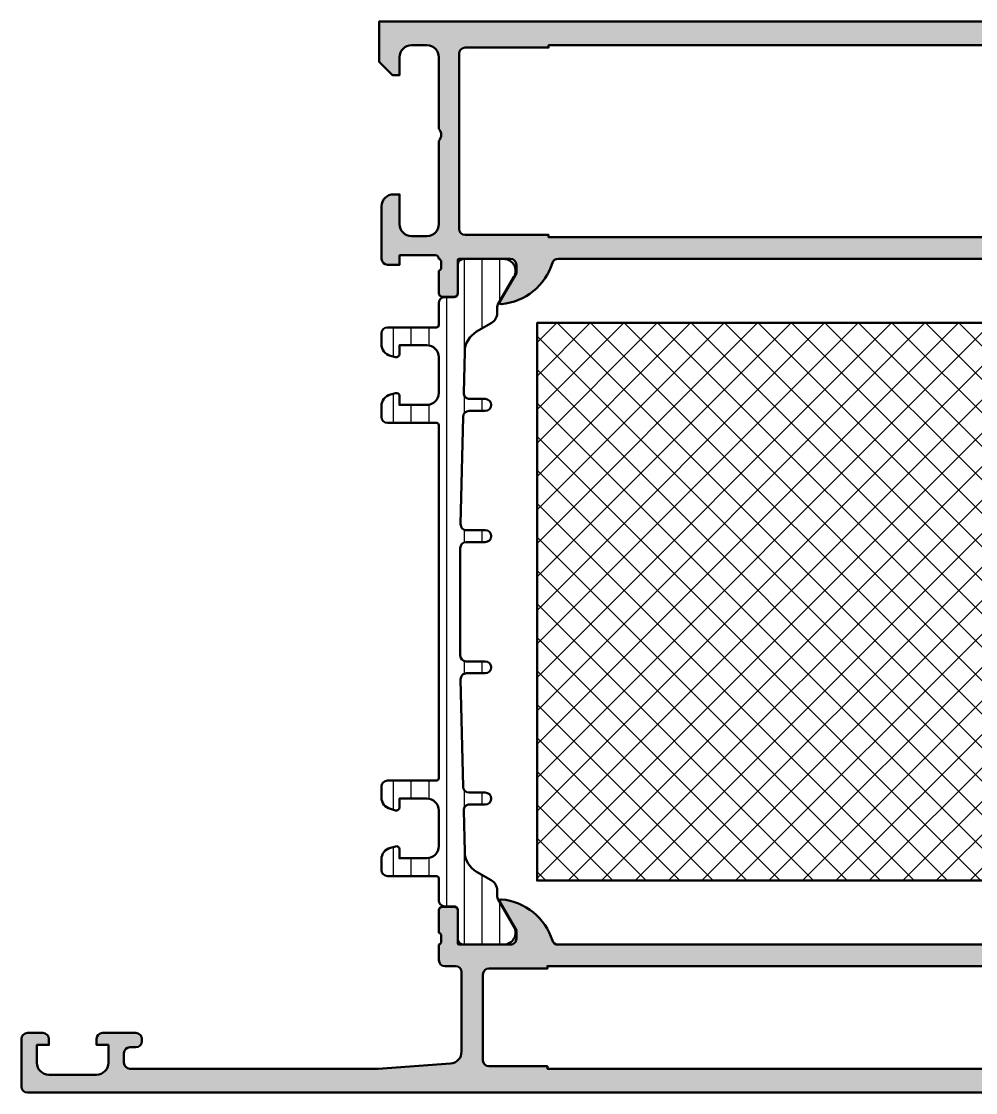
# Model space of a CAD drawing. Extents: x 0 to 160, y 0 to 90.
# Drawn here: x 0 to 80, y 0 to 89.8 of the extents above; entities that cross this region are included whole.
import ezdxf

# ---------------------------------------------------------------- set-up
doc = ezdxf.new("R2010")
doc.units = 0
for name, color, linetype, lineweight in [('0S-Alu contour', 7, 'Continuous', 50), ('0S-Alu hatch', 252, 'Continuous', 25), ('0S-Plastic contour', 254, 'Continuous', 50), ('0S-Plastic hatch', 253, 'Continuous', 25), ('0S-PT contour', 91, 'Continuous', 50), ('0S-PT hatch', 103, 'Continuous', 25)]:
    doc.layers.add(name, color=color, linetype=linetype, lineweight=lineweight)

# ---------------------------------------------------------------- blocks, each defined once
blk = doc.blocks.new('480370__1E3C0F09_FA57_44A0_A88A_6B8E18F87E77_')
at = {"layer": '0S-PT hatch'}
h = blk.add_hatch(dxfattribs=at)
h.set_pattern_fill('ANSI37', color=256, scale=0.625, angle=90, style=0)
h.set_pattern_definition([(135, (0, 0), (-1.403165018917055, -1.403165018917055), []), (225, (0, 0), (1.403165018917055, -1.403165018917055), [])])
edge = h.paths.add_edge_path()
edge.add_arc((118.1100256809572, 64.25000000000004), 0.2800000000000011, 0, 90)
edge.add_line((118.1100256809572, 64.53000000000004), (43.23002568095725, 64.53000000000004))
edge.add_line((43.23002568095725, 64.53000000000004), (43.23002568095726, 17.77000000000007))
edge.add_line((43.23002568095726, 17.77000000000007), (118.1100256809572, 17.77000000000005))
edge.add_arc((118.1100256809572, 18.05000000000006), 0.2800000000000011, 270, 360)
edge.add_line((118.3900256809572, 18.05000000000006), (118.3900256809572, 18.25000000000006))
edge.add_ellipse((118.7100256809572, 18.25000000000006), major_axis=(-0.3200000000000074, 0), ratio=1, start_angle=180, end_angle=360, ccw=False)
edge.add_line((119.0300256809572, 18.25000000000006), (119.0300256809572, 18.05000000000006))
edge.add_arc((119.3100256809572, 18.05000000000005), 0.2799999999999869, 180, 270)
edge.add_line((119.3100256809572, 17.77000000000007), (120.474127296095, 17.77000000000006))
edge.add_arc((120.474127296095, 17.95000000000005), 0.1799999999999855, 269.9999999999954, 299.9999999999936)
edge.add_line((120.564127296095, 17.79411542731885), (122.2000256809572, 18.73860180018594))
edge.add_arc((121.2100256809572, 20.45333209967914), 1.979999999999999, 299.9999999999999, 360)
edge.add_line((123.1900256809572, 20.45333209967914), (123.1900256809572, 61.84666790032096))
edge.add_arc((121.2100256809572, 61.84666790032096), 1.980000000000003, 0, 59.99999999999991)
edge.add_line((122.2000256809572, 63.56139819981415), (120.564127296095, 64.50588457268123))
edge.add_arc((120.474127296095, 64.35000000000004), 0.1799999999999995, 59.99999999999342, 89.99999999999095)
edge.add_line((120.474127296095, 64.53000000000002), (119.3100256809572, 64.53000000000004))
edge.add_arc((119.3100256809572, 64.25000000000003), 0.2800000000000153, 90.00000000000291, 180)
edge.add_line((119.0300256809572, 64.25000000000003), (119.0300256809572, 64.05000000000004))
edge.add_ellipse((118.7100256809572, 64.05000000000004), major_axis=(-0.3200000000000074, 0), ratio=1, start_angle=0, end_angle=180, ccw=False)
edge.add_line((118.3900256809572, 64.05000000000004), (118.3900256809572, 64.25000000000004))
at = {"layer": '0S-PT contour', "color": 7}
for points in [[(118.1100256809572, 64.53000000000004), (43.23002568095725, 64.53000000000004), (43.23002568095726, 17.77000000000007), (118.1100256809572, 17.77000000000005)], [(118.3900256809572, 64.05000000000004), (118.3900256809572, 64.25000000000004)], [(119.0300256809572, 64.25000000000003), (119.0300256809572, 64.05000000000004)], [(120.474127296095, 64.53000000000002), (119.3100256809572, 64.53000000000004)], [(122.2000256809572, 63.56139819981415), (120.564127296095, 64.50588457268123)], [(123.1900256809572, 20.45333209967914), (123.1900256809572, 61.84666790032096)], [(118.3900256809572, 18.05000000000006), (118.3900256809572, 18.25000000000006)], [(119.0300256809572, 18.25000000000006), (119.0300256809572, 18.05000000000006)], [(120.564127296095, 17.79411542731885), (122.2000256809572, 18.73860180018594)], [(119.3100256809572, 17.77000000000007), (120.474127296095, 17.77000000000006)]]:
    blk.add_lwpolyline(points, dxfattribs=at)
for centre, radius, start, end in [((118.1100256809572, 64.25000000000004), 0.2800000000000011, 0, 90), ((119.3100256809572, 64.25000000000003), 0.2800000000000153, 90.00000000000291, 180), ((120.474127296095, 64.35000000000004), 0.1799999999999995, 59.99999999999342, 89.99999999999095), ((121.2100256809572, 61.84666790032096), 1.980000000000003, 0, 59.99999999999991), ((121.2100256809572, 20.45333209967914), 1.979999999999999, 299.9999999999999, 0), ((118.1100256809572, 18.05000000000006), 0.2800000000000011, 270, 0), ((119.3100256809572, 18.05000000000005), 0.2799999999999869, 180, 270), ((120.474127296095, 17.95000000000005), 0.1799999999999855, 269.9999999999954, 299.9999999999936)]:
    blk.add_arc(centre, radius, start, end, dxfattribs=at)
at = {"layer": '0S-PT contour', "color": 7, "extrusion": (0, 0, -1)}
for centre, start, end in [((-118.7100256809572, 64.05000000000004), 180, 0), ((-118.7100256809572, 18.25000000000006), 0, 180)]:
    blk.add_arc(centre, 0.3200000000000074, start, end, dxfattribs=at)
blk = doc.blocks.new('445160__CD0FF9B6_D9AA_4BF3_B0C1_EC9B58B3250B_')
at = {"layer": '0S-Alu hatch'}
h = blk.add_hatch(color=256, dxfattribs=at)
edge = h.paths.add_edge_path()
edge.add_arc((124.5, 11.09999999999995), 0.4999999999999574, 270.0000000000017, 360)
edge.add_line((124.9999999999999, 11.09999999999998), (125, 12.40000000000011))
edge.add_ellipse((125.078836446543, 12.66752059199321), major_axis=(-0.2788950563274257, 0), ratio=1, start_angle=-1.1645893741069813, end_angle=73.58012358049979, ccw=False)
edge.add_line((124.799999, 12.67318899999163), (124.799999, 13.12678299999158))
edge.add_ellipse((125.0788670956432, 13.13244365946866), major_axis=(-0.278925541737158, 0), ratio=1, start_angle=-73.57540544464098, end_angle=1.1628700728909962, ccw=False)
edge.add_line((125, 13.39998699999161), (125, 15.27999800000008))
edge.add_arc((124.7, 15.27999800000007), 0.3000000000000256, 0, 90.00000000000273)
edge.add_line((124.7, 15.5799980000001), (123.7200256809572, 15.5799980000001))
edge.add_arc((123.7200256809572, 15.27999800000012), 0.2999999999999829, 90.00000000000543, 180)
edge.add_line((123.4200256809572, 15.27999800000012), (123.4200256809572, 12.52000000000011))
edge.add_ellipse((123.3000256809572, 12.52000000000009), major_axis=(-0.1200000000000472, 0), ratio=1, start_angle=90, end_angle=180, ccw=False)
edge.add_line((123.3000256809572, 12.40000000000004), (119, 12.40000000000004))
edge.add_ellipse((119, 12.90000000000005), major_axis=(-0.5000000000000054, 0), ratio=1, start_angle=0, end_angle=89.9999999999967, ccw=False)
edge.add_line((118.5, 12.90000000000005), (118.5000000000001, 13.6000000000001))
edge.add_line((118.5000000000001, 13.6000000000001), (119.8814954576225, 15.99282032302762))
edge.add_arc((119.7618802153519, 16.0618802153518), 0.1381197846482553, 329.9999999999774, 455.6225775508029)
edge.add_arc((120.2382232411739, 11.22339113815292), 4.999999999999321, 95.6225775507931, 162.2515836439292)
edge.add_ellipse((115, 12.90000000000078), major_axis=(-0.5000000000007451, 0), ratio=1, start_angle=90.00000000000318, end_angle=162.2515836439326, ccw=False)
edge.add_line((115, 12.40000000000004), (44.99999999999994, 12.40000000000003))
edge.add_ellipse((45.00000000000011, 12.90000000000053), major_axis=(-0.5000000000004992, 0), ratio=1, start_angle=17.748416356051223, end_angle=89.99999999998039, ccw=False)
edge.add_arc((39.7617767588263, 11.22339113815267), 4.999999999999531, 17.74841635607248, 84.3774224492088)
edge.add_arc((40.23811978464815, 16.06188021535176), 0.1381197846482812, 84.37742244920386, 210.0000000000166)
edge.add_line((40.11850454237752, 15.99282032302758), (41.49999999999986, 13.60000000000008))
edge.add_line((41.49999999999986, 13.60000000000008), (41.49999999999994, 12.89999999999999))
edge.add_ellipse((40.99999999999996, 12.90000000000002), major_axis=(-0.4999999999999858, 0), ratio=1, start_angle=89.9999999999983, end_angle=180, ccw=False)
edge.add_line((40.99999999999994, 12.40000000000003), (36.69997431904284, 12.40000000000003))
edge.add_ellipse((36.69997431904284, 12.52000000000011), major_axis=(-0.1200000000000756, 0), ratio=1, start_angle=0, end_angle=90, ccw=False)
edge.add_line((36.57997431904276, 12.52000000000011), (36.57997431904276, 15.2799980000001))
edge.add_arc((36.27997431904275, 15.2799980000001), 0.3000000000000114, 0, 89.99999999999729)
edge.add_line((36.27997431904276, 15.57999800000011), (35.29999999999998, 15.5799980000001))
edge.add_arc((35.29999999999998, 15.2799980000001), 0.300000000000006, 90, 180)
edge.add_line((34.99999999999998, 15.2799980000001), (34.99999999999997, 13.3999869999916))
edge.add_ellipse((34.92113290435681, 13.13244365946867), major_axis=(-0.2789255417371355, 0), ratio=1, start_angle=178.8371299271139, end_angle=253.5754054446458, ccw=False)
edge.add_line((35.20000099999997, 13.12678299999161), (35.20000099999997, 12.67318899999158))
edge.add_ellipse((34.92116355345695, 12.66752059199321), major_axis=(-0.2788950563274095, 0), ratio=1, start_angle=106.41987641949521, end_angle=181.1645893740982, ccw=False)
edge.add_line((35, 12.40000000000012), (35, 11.1))
edge.add_arc((35.5, 11.1), 0.5, 180, 270)
edge.add_line((35.5, 10.6), (36.39999999999998, 10.6))
edge.add_ellipse((36.39999999999997, 10.09999999999996), major_axis=(-0.5000000000000409, 0), ratio=1, start_angle=180, end_angle=269.9999999999984, ccw=False)
edge.add_line((36.90000000000001, 10.09999999999996), (36.89999999999998, 3.431119203401303))
edge.add_ellipse((35.89999999999998, 3.431119203401304), major_axis=(-1, 0), ratio=1, start_angle=94.08561677997449, end_angle=180, ccw=False)
edge.add_line((35.97124704998788, 2.433660503570569), (29.89999999999998, 2.000000000000001))
edge.add_line((29.89999999999998, 2.000000000000001), (9.099999999999994, 1.999999999999998))
edge.add_ellipse((9.099999999999994, 2.500000000000002), major_axis=(-0.5000000000000046, 0), ratio=1, start_angle=0, end_angle=90, ccw=False)
edge.add_line((8.59999999999999, 2.500000000000002), (8.599999999999994, 3.299999999999998))
edge.add_ellipse((9.099999999999994, 3.299999999999999), major_axis=(-0.5, 0), ratio=1, start_angle=270, end_angle=360, ccw=False)
edge.add_line((9.099999999999994, 3.799999999999999), (9.599999999999994, 3.799999999999998))
edge.add_arc((9.599999999999994, 4.299999999999998), 0.5, 270, 360)
edge.add_line((10.09999999999999, 4.299999999999998), (10.09999999999999, 4.5))
edge.add_arc((9.599999999999994, 4.5), 0.5, 0, 90)
edge.add_line((9.599999999999994, 5), (6.800000000000011, 5))
edge.add_arc((6.800000000000011, 4.5), 0.5000000000000009, 90, 180)
edge.add_line((6.30000000000001, 4.5), (6.300000000000011, 3.999999999999999))
edge.add_line((6.300000000000011, 3.999999999999999), (7.300000000000011, 3.999999999999999))
edge.add_line((7.300000000000011, 3.999999999999999), (7.300000000000011, 2.499999999999994))
edge.add_ellipse((6.300000000000011, 2.499999999999998), major_axis=(-1, 0), ratio=1, start_angle=90, end_angle=180, ccw=False)
edge.add_line((6.300000000000011, 1.499999999999998), (2.300000000000011, 1.499999999999999))
edge.add_ellipse((2.300000000000011, 2.499999999999999), major_axis=(-1, 0), ratio=1, start_angle=0, end_angle=90, ccw=False)
edge.add_line((1.300000000000011, 2.499999999999999), (1.300000000000011, 3.999999999999998))
edge.add_line((1.300000000000011, 3.999999999999998), (2.300000000000011, 3.999999999999999))
edge.add_line((2.300000000000011, 3.999999999999999), (2.300000000000011, 4.499999999999999))
edge.add_arc((1.800000000000011, 4.499999999999999), 0.5, 0, 90)
edge.add_line((1.800000000000011, 4.999999999999999), (0.5, 4.999999999999998))
edge.add_arc((0.5, 4.499999999999999), 0.4999999999999992, 90, 180)
edge.add_line((9e-16, 4.499999999999999), (0, 0.5))
edge.add_arc((0.5, 0.5), 0.5, 180, 269.9999999999999)
edge.add_line((0.4999999999999998, 0), (159.5, 0))
edge.add_arc((159.5, 0.5), 0.5, 270, 360)
edge.add_line((160, 0.5), (160, 4.5))
edge.add_arc((159.5, 4.5), 0.5, 0, 90)
edge.add_line((159.5, 5), (158.2, 5))
edge.add_arc((158.2, 4.500000000000004), 0.4999999999999956, 90, 180)
edge.add_line((157.7, 4.500000000000004), (157.7, 3.999999999999999))
edge.add_line((157.7, 3.999999999999999), (158.7, 3.999999999999998))
edge.add_line((158.7, 3.999999999999998), (158.7, 2.500000000000002))
edge.add_ellipse((157.7, 2.49999999999999), major_axis=(-1, 0), ratio=1, start_angle=90.00000000000159, end_angle=180, ccw=False)
edge.add_line((157.7, 1.49999999999999), (153.7, 1.499999999999999))
edge.add_ellipse((153.7, 2.500000000000014), major_axis=(-1.000000000000015, 0), ratio=1, start_angle=0, end_angle=90.00000000000159, ccw=False)
edge.add_line((152.6999999999999, 2.500000000000014), (152.7, 3.999999999999999))
edge.add_line((152.7, 3.999999999999999), (153.7, 3.999999999999999))
edge.add_line((153.7, 3.999999999999999), (153.6999999999999, 4.500000000000012))
edge.add_arc((153.1999999999999, 4.500000000000008), 0.5, 0, 90)
edge.add_line((153.1999999999999, 5.000000000000008), (150.4, 5.000000000000001))
edge.add_arc((150.4, 4.499999999999973), 0.5000000000000285, 90, 180)
edge.add_line((149.9, 4.499999999999973), (149.9, 4.300000000000018))
edge.add_arc((150.4, 4.299999999999989), 0.5, 180, 270)
edge.add_line((150.4, 3.799999999999989), (150.9, 3.799999999999998))
edge.add_ellipse((150.9, 3.29999999999997), major_axis=(-0.500000000000028, 0), ratio=1, start_angle=180, end_angle=270.0000000000065, ccw=False)
edge.add_line((151.4, 3.29999999999997), (151.4000000000001, 2.49999999999998))
edge.add_ellipse((150.9000000000001, 2.499999999999969), major_axis=(-0.4999999999999716, 0), ratio=1, start_angle=90, end_angle=180, ccw=False)
edge.add_line((150.9000000000001, 1.999999999999998), (130.1, 2))
edge.add_line((130.1, 2), (124.0287529500121, 2.433660503570567))
edge.add_ellipse((124.1, 3.431119203401268), major_axis=(-0.9999999999999658, 0), ratio=1, start_angle=0, end_angle=85.9143832200254, ccw=False)
edge.add_line((123.1, 3.431119203401268), (123.0999999999999, 10.09999999999996))
edge.add_ellipse((123.6, 10.09999999999995), major_axis=(-0.500000000000057, 0), ratio=1, start_angle=270, end_angle=360, ccw=False)
edge.add_line((123.6, 10.6), (124.5, 10.6))
edge = h.paths.add_edge_path()
edge.add_ellipse((39.2, 9.899999999999999), major_axis=(-0.5, 0), ratio=1, start_angle=270, end_angle=360, ccw=False)
edge.add_line((39.2, 10.4), (44.09999999999999, 10.4))
edge.add_line((44.09999999999999, 10.4), (44.09999999999999, 10.6))
edge.add_line((44.09999999999999, 10.6), (115.9, 10.6))
edge.add_line((115.9, 10.6), (115.9, 10.4))
edge.add_line((115.9, 10.4), (120.8, 10.4))
edge.add_ellipse((120.8, 9.9), major_axis=(-0.5, 0), ratio=1, start_angle=180, end_angle=270, ccw=False)
edge.add_line((121.3, 9.9), (121.3, 2.699999999999999))
edge.add_ellipse((120.8, 2.699999999999999), major_axis=(-0.5, 0), ratio=1, start_angle=90, end_angle=180, ccw=False)
edge.add_line((120.8, 2.199999999999999), (115.9, 2.199999999999999))
edge.add_line((115.9, 2.199999999999999), (115.9, 1.999999999999999))
edge.add_line((115.9, 1.999999999999999), (44.09999999999999, 1.999999999999999))
edge.add_line((44.09999999999999, 1.999999999999999), (44.09999999999999, 2.199999999999999))
edge.add_line((44.09999999999999, 2.199999999999999), (39.2, 2.2))
edge.add_ellipse((39.2, 2.7), major_axis=(-0.5, 0), ratio=1, start_angle=0, end_angle=90, ccw=False)
edge.add_line((38.7, 2.7), (38.7, 9.899999999999999))
at = {"layer": '0S-Alu contour', "color": 7}
for points in [[(34.99999999999998, 15.2799980000001), (34.99999999999997, 13.3999869999916)], [(36.27997431904276, 15.57999800000011), (35.29999999999998, 15.5799980000001)], [(36.57997431904276, 12.52000000000011), (36.57997431904276, 15.2799980000001)], [(40.11850454237752, 15.99282032302758), (41.49999999999986, 13.60000000000008), (41.49999999999994, 12.89999999999999)], [(118.5, 12.90000000000005), (118.5000000000001, 13.6000000000001), (119.8814954576225, 15.99282032302762)], [(123.4200256809572, 15.27999800000012), (123.4200256809572, 12.52000000000011)], [(124.7, 15.5799980000001), (123.7200256809572, 15.5799980000001)], [(125, 13.39998699999161), (125, 15.27999800000008)], [(35.20000099999997, 13.12678299999161), (35.20000099999997, 12.67318899999158)], [(124.799999, 12.67318899999163), (124.799999, 13.12678299999158)], [(35, 12.40000000000012), (35, 11.1)], [(40.99999999999994, 12.40000000000003), (36.69997431904284, 12.40000000000003)], [(115, 12.40000000000004), (44.99999999999994, 12.40000000000003)], [(123.3000256809572, 12.40000000000004), (119, 12.40000000000004)], [(124.9999999999999, 11.09999999999998), (125, 12.40000000000011)], [(35.5, 10.6), (36.39999999999998, 10.6)], [(36.90000000000001, 10.09999999999996), (36.89999999999998, 3.431119203401303)], [(38.7, 2.7), (38.7, 9.899999999999999)], [(39.2, 10.4), (44.09999999999999, 10.4), (44.09999999999999, 10.6), (115.9, 10.6), (115.9, 10.4), (120.8, 10.4)], [(121.3, 9.9), (121.3, 2.699999999999999)], [(123.1, 3.431119203401268), (123.0999999999999, 10.09999999999996)], [(123.6, 10.6), (124.5, 10.6)], [(9e-16, 4.499999999999999), (0, 0.5)], [(1.800000000000011, 4.999999999999999), (0.5, 4.999999999999998)], [(1.300000000000011, 2.499999999999999), (1.300000000000011, 3.999999999999998), (2.300000000000011, 3.999999999999999), (2.300000000000011, 4.499999999999999)], [(6.30000000000001, 4.5), (6.300000000000011, 3.999999999999999), (7.300000000000011, 3.999999999999999), (7.300000000000011, 2.499999999999994)], [(9.599999999999994, 5), (6.800000000000011, 5)], [(10.09999999999999, 4.299999999999998), (10.09999999999999, 4.5)], [(149.9, 4.499999999999973), (149.9, 4.300000000000018)], [(153.1999999999999, 5.000000000000008), (150.4, 5.000000000000001)], [(152.6999999999999, 2.500000000000014), (152.7, 3.999999999999999), (153.7, 3.999999999999999), (153.6999999999999, 4.500000000000012)], [(157.7, 4.500000000000004), (157.7, 3.999999999999999), (158.7, 3.999999999999998), (158.7, 2.500000000000002)], [(159.5, 5), (158.2, 5)], [(160, 0.5), (160, 4.5)], [(9.099999999999994, 3.799999999999999), (9.599999999999994, 3.799999999999998)], [(150.4, 3.799999999999989), (150.9, 3.799999999999998)], [(8.59999999999999, 2.500000000000002), (8.599999999999994, 3.299999999999998)], [(151.4, 3.29999999999997), (151.4000000000001, 2.49999999999998)], [(35.97124704998788, 2.433660503570569), (29.89999999999998, 2.000000000000001), (9.099999999999994, 1.999999999999998)], [(120.8, 2.199999999999999), (115.9, 2.199999999999999), (115.9, 1.999999999999999), (44.09999999999999, 1.999999999999999), (44.09999999999999, 2.199999999999999), (39.2, 2.2)], [(150.9000000000001, 1.999999999999998), (130.1, 2), (124.0287529500121, 2.433660503570567)], [(6.300000000000011, 1.499999999999998), (2.300000000000011, 1.499999999999999)], [(157.7, 1.49999999999999), (153.7, 1.499999999999999)], [(0.4999999999999998, 0), (159.5, 0)]]:
    blk.add_lwpolyline(points, dxfattribs=at)
for centre, radius, start, end in [((40.23811978464815, 16.06188021535176), 0.1381197846482812, 84.37742244920386, 210.0000000000166), ((39.7617767588263, 11.22339113815267), 4.999999999999531, 17.74841635607248, 84.3774224492088), ((120.2382232411739, 11.22339113815292), 4.999999999999321, 95.6225775507931, 162.2515836439292), ((119.7618802153519, 16.0618802153518), 0.1381197846482553, 329.9999999999774, 95.62257755080286), ((35.29999999999998, 15.2799980000001), 0.300000000000006, 90, 180), ((36.27997431904275, 15.2799980000001), 0.3000000000000114, 0, 89.99999999999729), ((123.7200256809572, 15.27999800000012), 0.2999999999999829, 90.00000000000543, 180), ((124.7, 15.27999800000007), 0.3000000000000256, 0, 90.00000000000273), ((35.5, 11.1), 0.5, 180, 270), ((124.5, 11.09999999999995), 0.4999999999999574, 270.0000000000017, 0), ((0.5, 4.499999999999999), 0.4999999999999992, 90, 180), ((1.800000000000011, 4.499999999999999), 0.5, 0, 90), ((6.800000000000011, 4.5), 0.5000000000000009, 90, 180), ((9.599999999999994, 4.5), 0.5, 0, 90), ((150.4, 4.499999999999973), 0.5000000000000285, 90, 180), ((153.1999999999999, 4.500000000000008), 0.5, 0, 90), ((158.2, 4.500000000000004), 0.4999999999999956, 90, 180), ((159.5, 4.5), 0.5, 0, 90), ((9.599999999999994, 4.299999999999998), 0.5, 270, 0), ((150.4, 4.299999999999989), 0.5, 180, 270), ((0.5, 0.5), 0.5, 180, 269.9999999999999), ((159.5, 0.5), 0.5, 270, 0)]:
    blk.add_arc(centre, radius, start, end, dxfattribs=at)
at = {"layer": '0S-Alu contour', "color": 7, "extrusion": (0, 0, -1)}
for centre, radius, start, end in [((-34.92113290435681, 13.13244365946867), 0.2789255417371355, 106.4245945553542, 181.1628700728862), ((-34.92116355345695, 12.66752059199321), 0.2788950563274095, 178.8354106259018, 253.5801235805048), ((-40.99999999999996, 12.90000000000002), 0.4999999999999858, 180, 270.0000000000017), ((-45.00000000000011, 12.90000000000053), 0.5000000000004992, 270.0000000000196, 342.2515836439488), ((-115, 12.90000000000078), 0.5000000000007451, 197.7484163560675, 269.9999999999968), ((-119, 12.90000000000005), 0.5000000000000054, 270.0000000000033, 0), ((-125.078836446543, 12.66752059199321), 0.2788950563274257, 286.4198764195003, 1.164589374106939), ((-125.0788670956432, 13.13244365946866), 0.2789255417371581, 358.837129927109, 73.57540544464105), ((-36.69997431904284, 12.52000000000011), 0.1200000000000756, 270, 0), ((-123.3000256809572, 12.52000000000009), 0.1200000000000472, 180, 270), ((-36.39999999999997, 10.09999999999996), 0.5000000000000409, 90.0000000000016, 180), ((-39.2, 9.899999999999999), 0.5, 0, 90), ((-120.8, 9.9), 0.5, 90, 180), ((-123.6, 10.09999999999995), 0.500000000000057, 0, 90), ((-9.099999999999994, 3.299999999999999), 0.5, 0, 90), ((-150.9, 3.29999999999997), 0.500000000000028, 89.99999999999349, 180), ((-35.89999999999998, 3.431119203401304), 1, 180, 265.9143832200255), ((-39.2, 2.7), 0.5, 270, 0), ((-120.8, 2.699999999999999), 0.5, 180, 270), ((-124.1, 3.431119203401268), 0.9999999999999658, 274.0856167799746, 0), ((-2.300000000000011, 2.499999999999999), 1, 270, 0), ((-6.300000000000011, 2.499999999999998), 1, 180, 270), ((-9.099999999999994, 2.500000000000002), 0.5000000000000046, 270, 0), ((-150.9000000000001, 2.499999999999969), 0.4999999999999716, 180, 270), ((-153.7, 2.500000000000014), 1.000000000000015, 269.9999999999984, 0), ((-157.7, 2.49999999999999), 1, 180, 269.9999999999984)]:
    blk.add_arc(centre, radius, start, end, dxfattribs=at)
blk = doc.blocks.new('345300__BF45441C_03CE_44C7_AE0F_96DCDAB1CD6E_')
at = {"layer": '0S-Alu hatch'}
h = blk.add_hatch(color=256, dxfattribs=at)
edge = h.paths.add_edge_path()
edge.add_arc((129.2999850521012, 69.89999358559419), 0.5000027408750986, 270.0003140785681, 359.9996859215192)
edge.add_line((129.7999877929688, 69.89999084472659), (129.7999877929688, 74.30000000000004))
edge.add_arc((128.7999534274002, 74.29996563443149), 1.000034366159056, 0.0019689340145208, 89.99803106562733)
edge.add_line((128.7999877929687, 75.30000000000007), (128.2999877929688, 75.30000000000004))
edge.add_line((128.2999877929688, 75.30000000000004), (128.2999877929688, 72.80000000000003))
edge.add_ellipse((127.2999679698209, 72.80001982314789), major_axis=(-1.000019823344312, 0), ratio=1, start_angle=90.00113576019328, end_angle=179.9988642393878, ccw=False)
edge.add_line((127.2999877929688, 71.80000000000005), (125.9999694824219, 71.80000000000004))
edge.add_ellipse((125.9999964839373, 72.80002700151543), major_axis=(-1.000027001879922, 0), ratio=1, start_angle=0.0015470310149794386, end_angle=89.9984529689001, ccw=False)
edge.add_line((124.9999694824219, 72.80000000000152), (124.9999694824219, 79.80000000000003))
edge.add_ellipse((125.5250917933853, 80.30000000000004), major_axis=(-0.725088574914509, 0), ratio=1, start_angle=-43.59615353066738, end_angle=43.59615353066738, ccw=False)
edge.add_line((124.9999694824219, 80.80000000000003), (124.9999694824219, 86.8000038146973))
edge.add_ellipse((126.0000150538953, 86.79995824322388), major_axis=(-1.000045572511768, 0), ratio=1, start_angle=270.00261093410813, end_angle=359.9973890658238, ccw=False)
edge.add_line((125.9999694824219, 87.8000038146973), (127.2999877929688, 87.8000038146973))
edge.add_ellipse((127.2999493990702, 86.79996542079878), major_axis=(-1.000038394635538, 0), ratio=1, start_angle=180.0021997240653, end_angle=269.9978002761111, ccw=False)
edge.add_line((128.2999877929688, 86.80000381470042), (128.2999877929688, 85.30000000000004))
edge.add_line((128.2999877929688, 85.30000000000004), (128.8999938964844, 85.30000000000004))
edge.add_line((128.8999938964844, 85.30000000000004), (129.9999694824219, 86.3999984741211))
edge.add_line((129.9999694824219, 86.3999984741211), (129.9999694824219, 89.80000000000003))
edge.add_line((129.9999694824219, 89.80000000000003), (30.00000000000006, 89.80000000000003))
edge.add_line((30.00000000000006, 89.80000000000003), (30.00000000000006, 86.39999847412113))
edge.add_line((30.00000000000006, 86.39999847412113), (31.09997558593756, 85.30000000000004))
edge.add_line((31.09997558593756, 85.30000000000004), (31.69998168945318, 85.30000000000004))
edge.add_line((31.69998168945318, 85.30000000000004), (31.69998168945318, 86.8000038146973))
edge.add_ellipse((32.70002008335171, 86.79996542079878), major_axis=(-1.000038394635538, 0), ratio=1, start_angle=270.00219972388726, end_angle=359.99780027593476, ccw=False)
edge.add_line((32.69998168945318, 87.8000038146973), (34.00000000000006, 87.8000038146973))
edge.add_ellipse((33.99995442852663, 86.79995824322388), major_axis=(-1.000045572511753, 0), ratio=1, start_angle=180.0026109341762, end_angle=269.99738906589266, ccw=False)
edge.add_line((35.00000000000006, 86.8000038146985), (35.00000000000006, 80.80000000000003))
edge.add_ellipse((34.47487768903665, 80.30000000000004), major_axis=(-0.725088574914509, 0), ratio=1, start_angle=136.4038464693326, end_angle=223.5961535306675, ccw=False)
edge.add_line((35.00000000000006, 79.80000000000003), (35.00000000000006, 72.80000000000004))
edge.add_ellipse((33.99997299848468, 72.8000270015154), major_axis=(-1.000027001879908, 0), ratio=1, start_angle=90.00154703110019, end_angle=179.9984529689852, ccw=False)
edge.add_line((34.00000000000008, 71.80000000000004), (32.69998168945318, 71.80000000000004))
edge.add_ellipse((32.70000151260101, 72.80001982314786), major_axis=(-1.000019823344298, 0), ratio=1, start_angle=0.0011357606123851838, end_angle=89.99886423980757, ccw=False)
edge.add_line((31.69998168945319, 72.7999999999927), (31.69998168945318, 75.30000000000004))
edge.add_line((31.69998168945318, 75.30000000000004), (31.19998168945318, 75.30000000000004))
edge.add_arc((31.20001605502171, 74.29996563443152), 1.000034366158999, 90.00196893437268, 179.9980310659855)
edge.add_line((30.19998168945318, 74.29999999999379), (30.19998168945318, 69.8999908447266))
edge.add_arc((30.6999844303208, 69.89999358559422), 0.500002740875127, 180.0003140784807, 269.9996859214286)
edge.add_line((30.69998168945318, 69.3999908447266), (31.69998168945318, 69.3999908447266))
edge.add_line((31.69998168945318, 69.3999908447266), (31.70016479492193, 70.19971923828129))
edge.add_line((31.70016479492193, 70.19971923828129), (34.70000000000008, 70.19971923828129))
edge.add_ellipse((34.70000000000006, 69.89895200014777), major_axis=(-0.3007672381335169, 0), ratio=1, start_angle=180, end_angle=269.99999999999727, ccw=False)
edge.add_ellipse((34.9222332217189, 69.63245766302178), major_axis=(-0.277825167064545, 0), ratio=1, start_angle=178.8354106259054, end_angle=253.58012358051138, ccw=False)
edge.add_line((35.20000100000007, 69.62681100000856), (35.20000100000006, 69.17321700000853))
edge.add_ellipse((34.92113290435688, 69.16755634053149), major_axis=(-0.2789255417371576, 0), ratio=1, start_angle=106.42459455535811, end_angle=181.1628700728862, ccw=False)
edge.add_line((35.00000000000007, 68.90001300000856), (35.00000000000006, 67.02000200000003))
edge.add_arc((35.30000000000007, 67.02000200000003), 0.2999999999999971, 180, 270)
edge.add_line((35.30000000000007, 66.72000200000004), (36.27997431904285, 66.72000200000004))
edge.add_arc((36.27997431904285, 67.02000200000003), 0.2999999999999971, 270, 360)
edge.add_line((36.57997431904285, 67.02000200000003), (36.57997431904285, 69.78000000000004))
edge.add_ellipse((36.69997431904285, 69.78000000000003), major_axis=(-0.1200000000000045, 0), ratio=1, start_angle=270, end_angle=360, ccw=False)
edge.add_line((36.69997431904285, 69.90000000000003), (41.00000000000005, 69.90000000000003))
edge.add_ellipse((41.00000000000005, 69.40000000000003), major_axis=(-0.5, 0), ratio=1, start_angle=180, end_angle=270, ccw=False)
edge.add_line((41.50000000000005, 69.40000000000003), (41.50000000000005, 68.70000000000005))
edge.add_line((41.50000000000005, 68.70000000000005), (40.11850454237769, 66.3071796769725))
edge.add_arc((40.23811978464834, 66.23811978464835), 0.1381197846482912, 149.9999999999988, 275.6225775507957)
edge.add_arc((39.7617767588263, 71.07660886184794), 5.0000000000001, 275.6225775507929, 342.251583643929)
edge.add_ellipse((45.00000000000011, 69.40000000000013), major_axis=(-0.4999999999999125, 0), ratio=1, start_angle=270.0000000000065, end_angle=342.2515836439367, ccw=False)
edge.add_line((45.00000000000006, 69.90000000000005), (115, 69.90000000000003))
edge.add_ellipse((115, 69.39999999999995), major_axis=(-0.5000000000000853, 0), ratio=1, start_angle=197.748416356065, end_angle=269.99999999999676, ccw=False)
edge.add_arc((120.2382232411738, 71.07660886184773), 4.999999999999858, 197.7484163560705, 264.377422449207)
edge.add_arc((119.7618802153517, 66.23811978464836), 0.1381197846483011, 264.3774224492107, 390.0000000000062)
edge.add_line((119.8814954576224, 66.30717967697252), (118.5, 68.70000000000005))
edge.add_line((118.5, 68.70000000000005), (118.5, 69.40000000000003))
edge.add_ellipse((119, 69.40000000000003), major_axis=(-0.5, 0), ratio=1, start_angle=270, end_angle=360, ccw=False)
edge.add_line((119, 69.90000000000003), (123.3000256809572, 69.90000000000005))
edge.add_ellipse((123.3000256809573, 69.78000000000003), major_axis=(-0.1200000000000187, 0), ratio=1, start_angle=180, end_angle=270.00000000000676, ccw=False)
edge.add_line((123.4200256809573, 69.78000000000003), (123.4200256809572, 67.02000200000003))
edge.add_arc((123.7200256809572, 67.02000200000003), 0.3000000000000114, 180, 270.0000000000027)
edge.add_line((123.7200256809573, 66.72000200000004), (124.7, 66.72000200000004))
edge.add_arc((124.7, 67.02000200000006), 0.3000000000000256, 270.0000000000027, 360)
edge.add_line((125, 67.02000200000006), (125, 68.90001300000856))
edge.add_ellipse((125.0788670956432, 69.16755634053149), major_axis=(-0.2789255417371423, 0), ratio=1, start_angle=-1.1628700728862214, end_angle=73.57540544464621, ccw=False)
edge.add_line((124.799999, 69.17321700000853), (124.799999, 69.62681100000854))
edge.add_ellipse((125.0788364465431, 69.63247940800692), major_axis=(-0.278895056327452, 0), ratio=1, start_angle=-73.58012358050729, end_angle=1.16458937409692, ccw=False)
edge.add_line((125, 69.90000000000005), (124.9989193967624, 70.00043853445317))
edge.add_ellipse((125.2815067697617, 69.89971923828122), major_axis=(-0.3000000000000579, 0), ratio=1, start_angle=269.99999999999187, end_angle=340.38300497642507, ccw=False)
edge.add_line((125.2815067697617, 70.19971923828128), (128.2998046875, 70.19971923828129))
edge.add_line((128.2998046875, 70.19971923828129), (128.2999877929688, 69.3999908447266))
edge.add_line((128.2999877929688, 69.3999908447266), (129.2999877929688, 69.3999908447266))
edge = h.paths.add_edge_path()
edge.add_line((36.69998550415045, 72.3999908447266), (36.69998550415045, 87.09999542236162))
edge.add_ellipse((37.19999335623659, 87.09998757027716), major_axis=(-0.5000078521477965, 0), ratio=1, start_angle=270.0008997686624, end_angle=359.99910023153274, ccw=False)
edge.add_line((37.19998550415045, 87.59999542236332), (44.19998550415044, 87.59999542236332))
edge.add_line((44.19998550415044, 87.59999542236332), (44.19998550415044, 87.7999923706055))
edge.add_line((44.19998550415044, 87.7999923706055), (115.7999877929688, 87.7999923706055))
edge.add_line((115.7999877929688, 87.7999923706055), (115.7999877929688, 87.59999542236332))
edge.add_line((115.7999877929688, 87.59999542236332), (122.7999877929688, 87.59999542236332))
edge.add_ellipse((122.7999799408826, 87.09998757027716), major_axis=(-0.5000078521477965, 0), ratio=1, start_angle=180.0008997684673, end_angle=269.99910023133594, ccw=False)
edge.add_line((123.2999877929688, 87.09999542236332), (123.2999877929688, 72.39999084473136))
edge.add_ellipse((122.7999831391399, 72.39999549855546), major_axis=(-0.5000046538505251, 0), ratio=1, start_angle=90.00053328454169, end_angle=179.9994667160038, ccw=False)
edge.add_line((122.7999877929688, 71.8999908447266), (115.7999877929688, 71.8999908447266))
edge.add_line((115.7999877929688, 71.8999908447266), (115.7999877929688, 71.69999389648441))
edge.add_line((115.7999877929688, 71.69999389648441), (44.19998550415044, 71.69999389648441))
edge.add_line((44.19998550415044, 71.69999389648441), (44.19998550415044, 71.8999908447266))
edge.add_line((44.19998550415044, 71.8999908447266), (37.19998550415045, 71.89999084472662))
edge.add_ellipse((37.19999015797931, 72.39999549855548), major_axis=(-0.5000046538505251, 0), ratio=1, start_angle=0.0005332839962761682, end_angle=89.99946671545842, ccw=False)
at = {"layer": '0S-Alu contour', "color": 7}
for points in [[(128.2999877929688, 86.80000381470042), (128.2999877929688, 85.30000000000004), (128.8999938964844, 85.30000000000004), (129.9999694824219, 86.3999984741211), (129.9999694824219, 89.80000000000003), (30.00000000000006, 89.80000000000003), (30.00000000000006, 86.39999847412113), (31.09997558593756, 85.30000000000004), (31.69998168945318, 85.30000000000004), (31.69998168945318, 86.8000038146973)], [(32.69998168945318, 87.8000038146973), (34.00000000000006, 87.8000038146973)], [(37.19998550415045, 87.59999542236332), (44.19998550415044, 87.59999542236332), (44.19998550415044, 87.7999923706055), (115.7999877929688, 87.7999923706055), (115.7999877929688, 87.59999542236332), (122.7999877929688, 87.59999542236332)], [(125.9999694824219, 87.8000038146973), (127.2999877929688, 87.8000038146973)], [(35.00000000000006, 86.8000038146985), (35.00000000000006, 80.80000000000003)], [(36.69998550415045, 72.3999908447266), (36.69998550415045, 87.09999542236162)], [(123.2999877929688, 87.09999542236332), (123.2999877929688, 72.39999084473136)], [(124.9999694824219, 80.80000000000003), (124.9999694824219, 86.8000038146973)], [(35.00000000000006, 79.80000000000003), (35.00000000000006, 72.80000000000004)], [(124.9999694824219, 72.80000000000152), (124.9999694824219, 79.80000000000003)], [(31.69998168945319, 72.7999999999927), (31.69998168945318, 75.30000000000004), (31.19998168945318, 75.30000000000004)], [(128.7999877929687, 75.30000000000007), (128.2999877929688, 75.30000000000004), (128.2999877929688, 72.80000000000003)], [(30.19998168945318, 74.29999999999379), (30.19998168945318, 69.8999908447266)], [(129.7999877929688, 69.89999084472659), (129.7999877929688, 74.30000000000004)], [(122.7999877929688, 71.8999908447266), (115.7999877929688, 71.8999908447266), (115.7999877929688, 71.69999389648441), (44.19998550415044, 71.69999389648441), (44.19998550415044, 71.8999908447266), (37.19998550415045, 71.89999084472662)], [(34.00000000000008, 71.80000000000004), (32.69998168945318, 71.80000000000004)], [(127.2999877929688, 71.80000000000005), (125.9999694824219, 71.80000000000004)], [(30.69998168945318, 69.3999908447266), (31.69998168945318, 69.3999908447266), (31.70016479492193, 70.19971923828129), (34.70000000000008, 70.19971923828129)], [(125.2815067697617, 70.19971923828128), (128.2998046875, 70.19971923828129), (128.2999877929688, 69.3999908447266), (129.2999877929688, 69.3999908447266)], [(35.20000100000007, 69.62681100000856), (35.20000100000006, 69.17321700000853)], [(36.57997431904285, 67.02000200000003), (36.57997431904285, 69.78000000000004)], [(36.69997431904285, 69.90000000000003), (41.00000000000005, 69.90000000000003)], [(41.50000000000005, 69.40000000000003), (41.50000000000005, 68.70000000000005), (40.11850454237769, 66.3071796769725)], [(45.00000000000006, 69.90000000000005), (115, 69.90000000000003)], [(119.8814954576224, 66.30717967697252), (118.5, 68.70000000000005), (118.5, 69.40000000000003)], [(119, 69.90000000000003), (123.3000256809572, 69.90000000000005)], [(123.4200256809573, 69.78000000000003), (123.4200256809572, 67.02000200000003)], [(124.799999, 69.17321700000853), (124.799999, 69.62681100000854)], [(125, 69.90000000000005), (124.9989193967624, 70.00043853445317)], [(35.00000000000007, 68.90001300000856), (35.00000000000006, 67.02000200000003)], [(125, 67.02000200000006), (125, 68.90001300000856)], [(35.30000000000007, 66.72000200000004), (36.27997431904285, 66.72000200000004)], [(123.7200256809573, 66.72000200000004), (124.7, 66.72000200000004)]]:
    blk.add_lwpolyline(points, dxfattribs=at)
at = {"layer": '0S-Alu contour', "color": 7, "extrusion": (0, 0, -1)}
for centre, radius, start, end in [((-32.70002008335171, 86.79996542079878), 1.000038394635538, 0.0021997240652303, 89.99780027611276), ((-33.99995442852663, 86.79995824322388), 1.000045572511753, 90.00261093410732, 179.9973890658238), ((-37.19999335623659, 87.09998757027716), 0.5000078521477965, 0.0008997684672687, 89.99910023133756), ((-122.7999799408826, 87.09998757027716), 0.5000078521477965, 90.00089976866407, 179.9991002315327), ((-126.0000150538953, 86.79995824322388), 1.000045572511768, 0.0026109341761524, 89.99738906589187), ((-127.2999493990702, 86.79996542079878), 1.000038394635538, 90.00219972388888, 179.9978002759347), ((-34.47487768903665, 80.30000000000004), 0.725088574914509, 136.4038464693325, 223.5961535306674), ((-125.5250917933853, 80.30000000000004), 0.725088574914509, 316.4038464693326, 43.59615353066742), ((-32.70000151260101, 72.80001982314786), 1.000019823344298, 270.0011357601924, 359.9988642393876), ((-33.99997299848468, 72.8000270015154), 1.000027001879908, 180.0015470310149, 269.9984529688998), ((-125.9999964839373, 72.80002700151543), 1.000027001879922, 270.0015470310999, 359.998452968985), ((-127.2999679698209, 72.80001982314789), 1.000019823344312, 180.0011357606123, 269.9988642398067), ((-37.19999015797931, 72.39999549855548), 0.5000046538505251, 270.0005332845417, 359.9994667160037), ((-122.7999831391399, 72.39999549855546), 0.5000046538505251, 180.0005332839962, 269.9994667154583), ((-34.70000000000006, 69.89895200014777), 0.3007672381335169, 90.00000000000273, 180), ((-125.2815067697617, 69.89971923828122), 0.3000000000000579, 19.6169950235749, 90.00000000000813), ((-34.92113290435688, 69.16755634053149), 0.2789255417371576, 178.8371299271138, 253.5754054446419), ((-34.9222332217189, 69.63245766302178), 0.277825167064545, 106.4198764194886, 181.1645893740947), ((-36.69997431904285, 69.78000000000003), 0.1200000000000045, 0, 90), ((-41.00000000000005, 69.40000000000003), 0.5, 90, 180), ((-45.00000000000011, 69.40000000000013), 0.4999999999999125, 17.74841635606325, 89.99999999999349), ((-115, 69.39999999999995), 0.5000000000000853, 90.00000000000325, 162.251583643935), ((-119, 69.40000000000003), 0.5, 0, 90), ((-123.3000256809573, 69.78000000000003), 0.1200000000000188, 89.99999999999324, 180), ((-125.0788364465431, 69.63247940800692), 0.278895056327452, 358.8354106259031, 73.58012358050729), ((-125.0788670956432, 69.16755634053149), 0.2789255417371423, 286.4245945553538, 1.162870072886224)]:
    blk.add_arc(centre, radius, start, end, dxfattribs=at)
at = {"layer": '0S-Alu contour', "color": 7}
for centre, radius, start, end in [((31.20001605502171, 74.29996563443152), 1.000034366158999, 90.00196893437268, 179.9980310659855), ((128.7999534274002, 74.29996563443149), 1.000034366159056, 0.0019689340145208, 89.99803106562733), ((30.6999844303208, 69.89999358559422), 0.500002740875127, 180.0003140784807, 269.9996859214286), ((39.7617767588263, 71.07660886184794), 5.0000000000001, 275.6225775507929, 342.251583643929), ((120.2382232411738, 71.07660886184773), 4.999999999999858, 197.7484163560705, 264.377422449207), ((129.2999850521012, 69.89999358559419), 0.5000027408750986, 270.0003140785681, 359.9996859215192), ((35.30000000000007, 67.02000200000003), 0.2999999999999971, 180, 270), ((36.27997431904285, 67.02000200000003), 0.2999999999999971, 270, 0), ((123.7200256809572, 67.02000200000003), 0.3000000000000114, 180, 270.0000000000027), ((124.7, 67.02000200000006), 0.3000000000000256, 270.0000000000027, 0), ((40.23811978464834, 66.23811978464835), 0.1381197846482912, 149.9999999999988, 275.6225775507957), ((119.7618802153517, 66.23811978464836), 0.1381197846483011, 264.3774224492107, 30.00000000000631)]:
    blk.add_arc(centre, radius, start, end, dxfattribs=at)
blk = doc.blocks.new('278209__98525294_5DA6_46E7_A520_C15C5C0D17CC___87897A3C_C19B_4422_8FB7_3C4D56F1E4AD_')
at = {"layer": '0S-Plastic hatch'}
h = blk.add_hatch(dxfattribs=at)
h.set_pattern_fill('ANSI31', color=256, scale=0.4680000000000001, angle=45, style=0)
h.set_pattern_definition([(90, (0, 0), (-1.4859, 0), [])])
edge = h.paths.add_edge_path()
edge.add_line((36.82537245757437, 47.66170481091057), (37.03611680692425, 56.66170481091057))
edge.add_ellipse((37.53597978555095, 56.65000000000003), major_axis=(-0.5000000000000028, 0), ratio=1, start_angle=270, end_angle=358.65860493422025, ccw=False)
edge.add_line((37.53597978555095, 57.15000000000003), (38.88997431904277, 57.15000000000004))
edge.add_arc((38.88997431904277, 57.65000000000004), 0.5, 270, 450)
edge.add_line((38.88997431904277, 58.15000000000004), (37.58281186318426, 58.15000000000004))
edge.add_ellipse((37.58281186318426, 58.65000000000004), major_axis=(-0.5, 0), ratio=1, start_angle=-1.3413950657787268, end_angle=90, ccw=False)
edge.add_line((37.08294888455757, 58.66170481091057), (37.1636690908098, 62.10892348373049))
edge.add_ellipse((39.16312100531659, 62.06210424008837), major_axis=(-1.999999999999996, 0), ratio=1, start_angle=299.9999999999944, end_angle=358.6586049342208, ccw=False)
edge.add_line((38.16312100531675, 63.79415504765734), (39.39014739715543, 64.502579065288))
edge.add_arc((38.89014739715552, 65.3686044690725), 1.000000000000002, 299.9999999999943, 358.9339809398355)
edge.add_line((39.88997431904277, 65.35000000000005), (39.88997431904277, 65.81474411167429))
edge.add_ellipse((40.38997431904275, 65.81474411167429), major_axis=(-0.5, 0), ratio=1, start_angle=329.9999999999999, end_angle=360, ccw=False)
edge.add_line((39.95696161715054, 66.06474411167429), (41.29944873021019, 68.39000000000004))
edge.add_arc((40.43342332642575, 68.89000000000004), 0.9999999999999959, 329.9999999999999, 450)
edge.add_line((40.43342332642575, 69.89000000000004), (37.08997431904277, 69.89000000000004))
edge.add_arc((37.08997431904277, 69.39000000000004), 0.5, 90, 180)
edge.add_line((36.58997431904277, 69.39000000000004), (36.58997431904277, 66.99000000000004))
edge.add_ellipse((36.28997431904276, 66.99000000000004), major_axis=(-0.2999999999999971, 0), ratio=1, start_angle=90, end_angle=180, ccw=False)
edge.add_line((36.28997431904276, 66.69000000000004), (35.48997431904276, 66.69000000000005))
edge.add_arc((35.48997431904276, 66.19000000000005), 0.5, 90, 180)
edge.add_line((34.98997431904276, 66.19000000000005), (34.98997431904277, 64.35000000000005))
edge.add_ellipse((34.78997431904277, 64.35000000000005), major_axis=(-0.2000000000000028, 0), ratio=1, start_angle=90, end_angle=180, ccw=False)
edge.add_line((34.78997431904277, 64.15000000000005), (30.68997431904276, 64.15000000000005))
edge.add_arc((30.68997431904276, 63.65000000000005), 0.5, 90, 180)
edge.add_line((30.18997431904276, 63.65000000000005), (30.18997431904276, 62.74344443341539))
edge.add_arc((31.18997431904276, 62.74344443341539), 1, 180, 255.0000000000005)
edge.add_line((30.93115527394025, 61.77751860712632), (31.37526955776713, 61.65851854342778))
edge.add_arc((31.43997431904276, 61.90000000000004), 0.2500000000000007, 254.9999999999988, 360)
edge.add_line((31.68997431904276, 61.90000000000004), (31.68997431904276, 62.65000000000005))
edge.add_line((31.68997431904276, 62.65000000000005), (33.98997431904276, 62.65000000000005))
edge.add_ellipse((33.98997431904276, 61.65000000000005), major_axis=(-1, 0), ratio=1, start_angle=180, end_angle=270, ccw=False)
edge.add_line((34.98997431904276, 61.65000000000005), (34.98997431904276, 58.65000000000005))
edge.add_ellipse((33.98997431904276, 58.65000000000005), major_axis=(-1, 0), ratio=1, start_angle=90, end_angle=180, ccw=False)
edge.add_line((33.98997431904276, 57.65000000000005), (31.68997431904276, 57.65000000000005))
edge.add_line((31.68997431904276, 57.65000000000005), (31.68997431904276, 58.40000000000006))
edge.add_arc((31.43997431904276, 58.40000000000006), 0.25, 0, 105.0000000000012)
edge.add_line((31.37526955776713, 58.64148145657232), (30.93115527394025, 58.52248139287378))
edge.add_arc((31.18997431904276, 57.55655556658471), 0.9999999999999957, 104.9999999999996, 180)
edge.add_line((30.18997431904277, 57.55655556658471), (30.18997431904276, 56.65000000000006))
edge.add_arc((30.68997431904276, 56.65000000000006), 0.5, 180, 270)
edge.add_line((30.68997431904276, 56.15000000000006), (34.78997431904277, 56.15000000000005))
edge.add_ellipse((34.78997431904277, 55.95000000000005), major_axis=(-0.2000000000000028, 0), ratio=1, start_angle=180, end_angle=270, ccw=False)
edge.add_line((34.98997431904277, 55.95000000000005), (34.98997431904276, 26.35000000000002))
edge.add_ellipse((34.78997431904277, 26.35000000000002), major_axis=(-0.2000000000000028, 0), ratio=1, start_angle=90, end_angle=180, ccw=False)
edge.add_line((34.78997431904277, 26.15000000000002), (30.68997431904276, 26.15000000000002))
edge.add_arc((30.68997431904276, 25.65000000000002), 0.5, 90, 180)
edge.add_line((30.18997431904276, 25.65000000000002), (30.18997431904276, 24.74344443341536))
edge.add_arc((31.18997431904276, 24.74344443341536), 1, 180, 255.0000000000005)
edge.add_line((30.93115527394025, 23.7775186071263), (31.37526955776713, 23.65851854342775))
edge.add_arc((31.43997431904276, 23.90000000000002), 0.2500000000000076, 254.9999999999993, 360)
edge.add_line((31.68997431904277, 23.90000000000002), (31.68997431904276, 24.65000000000002))
edge.add_line((31.68997431904276, 24.65000000000002), (33.98997431904276, 24.65000000000002))
edge.add_ellipse((33.98997431904276, 23.65000000000002), major_axis=(-1, 0), ratio=1, start_angle=180, end_angle=270, ccw=False)
edge.add_line((34.98997431904276, 23.65000000000002), (34.98997431904276, 20.65000000000003))
edge.add_ellipse((33.98997431904276, 20.65000000000002), major_axis=(-1, 0), ratio=1, start_angle=90, end_angle=180, ccw=False)
edge.add_line((33.98997431904276, 19.65000000000002), (31.68997431904276, 19.65000000000002))
edge.add_line((31.68997431904276, 19.65000000000002), (31.68997431904276, 20.40000000000002))
edge.add_arc((31.43997431904276, 20.40000000000002), 0.25, 0, 105.0000000000012)
edge.add_line((31.37526955776713, 20.64148145657229), (30.93115527394025, 20.52248139287375))
edge.add_arc((31.18997431904276, 19.55655556658468), 0.9999999999999957, 104.9999999999996, 180)
edge.add_line((30.18997431904277, 19.55655556658468), (30.18997431904276, 18.65000000000002))
edge.add_arc((30.68997431904276, 18.65000000000002), 0.5, 180, 270)
edge.add_line((30.68997431904276, 18.15000000000002), (34.78997431904277, 18.15000000000003))
edge.add_ellipse((34.78997431904277, 17.95000000000003), major_axis=(-0.2000000000000028, 0), ratio=1, start_angle=180, end_angle=270, ccw=False)
edge.add_line((34.98997431904277, 17.95000000000003), (34.98997431904276, 16.11000000000003))
edge.add_arc((35.48997431904276, 16.11000000000002), 0.5, 180, 270)
edge.add_line((35.48997431904276, 15.61000000000002), (36.28997431904276, 15.61000000000003))
edge.add_ellipse((36.28997431904276, 15.31000000000004), major_axis=(-0.2999999999999971, 0), ratio=1, start_angle=180, end_angle=270, ccw=False)
edge.add_line((36.58997431904275, 15.31000000000004), (36.58997431904277, 12.91000000000002))
edge.add_arc((37.08997431904275, 12.91000000000002), 0.4999999999999858, 180, 270.0000000000017)
edge.add_line((37.08997431904277, 12.41000000000004), (40.43342332642575, 12.41000000000003))
edge.add_arc((40.43342332642575, 13.41000000000002), 0.9999999999999928, 270, 390)
edge.add_line((41.29944873021019, 13.91000000000002), (39.95696161715054, 16.23525588832579))
edge.add_ellipse((40.38997431904275, 16.48525588832579), major_axis=(-0.4999999999999936, 0), ratio=1, start_angle=0, end_angle=30.000000000000625, ccw=False)
edge.add_line((39.88997431904276, 16.48525588832579), (39.88997431904277, 16.95000000000002))
edge.add_arc((38.89014739715552, 16.93139553092757), 0.9999999999999982, 1.066019060164517, 60.00000000000553)
edge.add_line((39.39014739715543, 17.79742093471206), (38.16312100531677, 18.50584495234272))
edge.add_ellipse((39.16312100531659, 20.23789575991171), major_axis=(-1.999999999999997, 0), ratio=1, start_angle=1.3413950657788973, end_angle=60.00000000000608, ccw=False)
edge.add_line((37.16366909080982, 20.19107651626959), (37.08294888455757, 23.6382951890895))
edge.add_ellipse((37.58281186318426, 23.65000000000003), major_axis=(-0.5000000000000026, 0), ratio=1, start_angle=-90, end_angle=1.3413950657787268, ccw=False)
edge.add_line((37.58281186318426, 24.15000000000004), (38.88997431904277, 24.15000000000004))
edge.add_arc((38.88997431904277, 24.65000000000003), 0.5, 270, 450)
edge.add_line((38.88997431904277, 25.15000000000004), (37.53597978555095, 25.15000000000004))
edge.add_ellipse((37.53597978555095, 25.65000000000004), major_axis=(-0.5, 0), ratio=1, start_angle=1.3413950657798068, end_angle=90, ccw=False)
edge.add_line((37.03611680692425, 25.63829518908951), (36.82537245757437, 34.6382951890895))
edge.add_ellipse((37.32523543620107, 34.65000000000003), major_axis=(-0.5000000000000026, 0), ratio=1, start_angle=-90, end_angle=1.3413950657787268, ccw=False)
edge.add_line((37.32523543620107, 35.15000000000004), (38.88997431904277, 35.15000000000004))
edge.add_arc((38.88997431904277, 35.65000000000003), 0.5, 270, 450)
edge.add_line((38.88997431904277, 36.15000000000004), (37.28997431904277, 36.15000000000004))
edge.add_ellipse((37.28997431904277, 36.65000000000004), major_axis=(-0.5, 0), ratio=1, start_angle=0, end_angle=90, ccw=False)
edge.add_line((36.78997431904277, 36.65000000000004), (36.78997431904277, 45.65000000000003))
edge.add_ellipse((37.28997431904277, 45.65000000000003), major_axis=(-0.5, 0), ratio=1, start_angle=270, end_angle=360, ccw=False)
edge.add_line((37.28997431904277, 46.15000000000003), (38.88997431904277, 46.15000000000003))
edge.add_arc((38.88997431904277, 46.65000000000003), 0.5, 270, 450)
edge.add_line((38.88997431904277, 47.15000000000003), (37.32523543620107, 47.15000000000003))
edge.add_ellipse((37.32523543620107, 47.65000000000003), major_axis=(-0.5, 0), ratio=1, start_angle=-1.3413950657798068, end_angle=90, ccw=False)
at = {"layer": '0S-Plastic contour', "color": 7}
for points in [[(36.58997431904277, 69.39000000000004), (36.58997431904277, 66.99000000000004)], [(40.43342332642575, 69.89000000000004), (37.08997431904277, 69.89000000000004)], [(39.95696161715054, 66.06474411167429), (41.29944873021019, 68.39000000000004)], [(36.28997431904276, 66.69000000000004), (35.48997431904276, 66.69000000000005)], [(34.98997431904276, 66.19000000000005), (34.98997431904277, 64.35000000000005)], [(39.88997431904277, 65.35000000000005), (39.88997431904277, 65.81474411167429)], [(34.78997431904277, 64.15000000000005), (30.68997431904276, 64.15000000000005)], [(38.16312100531675, 63.79415504765734), (39.39014739715543, 64.502579065288)], [(30.18997431904276, 63.65000000000005), (30.18997431904276, 62.74344443341539)], [(31.68997431904276, 61.90000000000004), (31.68997431904276, 62.65000000000005), (33.98997431904276, 62.65000000000005)], [(37.08294888455757, 58.66170481091057), (37.1636690908098, 62.10892348373049)], [(30.93115527394025, 61.77751860712632), (31.37526955776713, 61.65851854342778)], [(34.98997431904276, 61.65000000000005), (34.98997431904276, 58.65000000000005)], [(31.37526955776713, 58.64148145657232), (30.93115527394025, 58.52248139287378)], [(33.98997431904276, 57.65000000000005), (31.68997431904276, 57.65000000000005), (31.68997431904276, 58.40000000000006)], [(30.18997431904277, 57.55655556658471), (30.18997431904276, 56.65000000000006)], [(38.88997431904277, 58.15000000000004), (37.58281186318426, 58.15000000000004)], [(36.82537245757437, 47.66170481091057), (37.03611680692425, 56.66170481091057)], [(37.53597978555095, 57.15000000000003), (38.88997431904277, 57.15000000000004)], [(30.68997431904276, 56.15000000000006), (34.78997431904277, 56.15000000000005)], [(34.98997431904277, 55.95000000000005), (34.98997431904276, 26.35000000000002)], [(38.88997431904277, 47.15000000000003), (37.32523543620107, 47.15000000000003)], [(37.28997431904277, 46.15000000000003), (38.88997431904277, 46.15000000000003)], [(36.78997431904277, 36.65000000000004), (36.78997431904277, 45.65000000000003)], [(38.88997431904277, 36.15000000000004), (37.28997431904277, 36.15000000000004)], [(37.32523543620107, 35.15000000000004), (38.88997431904277, 35.15000000000004)], [(37.03611680692425, 25.63829518908951), (36.82537245757437, 34.6382951890895)], [(34.78997431904277, 26.15000000000002), (30.68997431904276, 26.15000000000002)], [(30.18997431904276, 25.65000000000002), (30.18997431904276, 24.74344443341536)], [(38.88997431904277, 25.15000000000004), (37.53597978555095, 25.15000000000004)], [(31.68997431904277, 23.90000000000002), (31.68997431904276, 24.65000000000002), (33.98997431904276, 24.65000000000002)], [(30.93115527394025, 23.7775186071263), (31.37526955776713, 23.65851854342775)], [(34.98997431904276, 23.65000000000002), (34.98997431904276, 20.65000000000003)], [(37.16366909080982, 20.19107651626959), (37.08294888455757, 23.6382951890895)], [(37.58281186318426, 24.15000000000004), (38.88997431904277, 24.15000000000004)], [(31.37526955776713, 20.64148145657229), (30.93115527394025, 20.52248139287375)], [(33.98997431904276, 19.65000000000002), (31.68997431904276, 19.65000000000002), (31.68997431904276, 20.40000000000002)], [(30.18997431904277, 19.55655556658468), (30.18997431904276, 18.65000000000002)], [(30.68997431904276, 18.15000000000002), (34.78997431904277, 18.15000000000003)], [(39.39014739715543, 17.79742093471206), (38.16312100531677, 18.50584495234272)], [(34.98997431904277, 17.95000000000003), (34.98997431904276, 16.11000000000003)], [(39.88997431904276, 16.48525588832579), (39.88997431904277, 16.95000000000002)], [(41.29944873021019, 13.91000000000002), (39.95696161715054, 16.23525588832579)], [(35.48997431904276, 15.61000000000002), (36.28997431904276, 15.61000000000003)], [(36.58997431904275, 15.31000000000004), (36.58997431904277, 12.91000000000002)], [(37.08997431904277, 12.41000000000004), (40.43342332642575, 12.41000000000003)]]:
    blk.add_lwpolyline(points, dxfattribs=at)
for centre, radius, start, end in [((37.08997431904277, 69.39000000000004), 0.5, 90, 180), ((40.43342332642575, 68.89000000000004), 0.9999999999999959, 329.9999999999999, 90), ((35.48997431904276, 66.19000000000005), 0.5, 90, 180), ((38.89014739715552, 65.3686044690725), 1.000000000000002, 299.9999999999943, 358.9339809398355), ((30.68997431904276, 63.65000000000005), 0.5, 90, 180), ((31.18997431904276, 62.74344443341539), 1, 180, 255.0000000000005), ((31.43997431904276, 61.90000000000004), 0.2500000000000007, 254.9999999999988, 0), ((31.18997431904276, 57.55655556658471), 0.9999999999999957, 104.9999999999996, 180), ((31.43997431904276, 58.40000000000006), 0.25, 0, 105.0000000000012), ((38.88997431904277, 57.65000000000004), 0.5, 270, 90), ((30.68997431904276, 56.65000000000006), 0.5, 180, 270), ((38.88997431904277, 46.65000000000003), 0.5, 270, 90), ((38.88997431904277, 35.65000000000003), 0.5, 270, 90), ((30.68997431904276, 25.65000000000002), 0.5, 90, 180), ((38.88997431904277, 24.65000000000003), 0.5, 270, 90), ((31.18997431904276, 24.74344443341536), 1, 180, 255.0000000000005), ((31.43997431904276, 23.90000000000002), 0.2500000000000076, 254.9999999999993, 0), ((31.18997431904276, 19.55655556658468), 0.9999999999999957, 104.9999999999996, 180), ((31.43997431904276, 20.40000000000002), 0.25, 0, 105.0000000000012), ((30.68997431904276, 18.65000000000002), 0.5, 180, 270), ((38.89014739715552, 16.93139553092757), 0.9999999999999982, 1.066019060164517, 60.00000000000553), ((35.48997431904276, 16.11000000000002), 0.5, 180, 270), ((40.43342332642575, 13.41000000000002), 0.9999999999999928, 270, 29.99999999999996), ((37.08997431904275, 12.91000000000002), 0.4999999999999858, 180, 270.0000000000017)]:
    blk.add_arc(centre, radius, start, end, dxfattribs=at)
at = {"layer": '0S-Plastic contour', "color": 7, "extrusion": (0, 0, -1)}
for centre, radius, start, end in [((-36.28997431904276, 66.99000000000004), 0.2999999999999971, 180, 270), ((-40.38997431904275, 65.81474411167429), 0.5, 0, 30.00000000000013), ((-34.78997431904277, 64.35000000000005), 0.2000000000000028, 180, 270), ((-39.16312100531659, 62.06210424008837), 1.999999999999996, 1.341395065779201, 60.00000000000563), ((-33.98997431904276, 61.65000000000005), 1, 90, 180), ((-33.98997431904276, 58.65000000000005), 1, 180, 270), ((-37.58281186318426, 58.65000000000004), 0.5, 270, 1.341395065778657), ((-37.53597978555095, 56.65000000000003), 0.5000000000000028, 1.341395065779744, 90), ((-34.78997431904277, 55.95000000000005), 0.2000000000000028, 90, 180), ((-37.32523543620107, 47.65000000000003), 0.5, 270, 1.341395065779744), ((-37.28997431904277, 45.65000000000003), 0.5, 0, 90), ((-37.28997431904277, 36.65000000000004), 0.5, 270, 0), ((-37.32523543620107, 34.65000000000003), 0.5000000000000026, 358.6586049342213, 90), ((-34.78997431904277, 26.35000000000002), 0.2000000000000028, 180, 270), ((-37.53597978555095, 25.65000000000004), 0.5, 270, 358.6586049342202), ((-33.98997431904276, 23.65000000000002), 1, 90, 180), ((-37.58281186318426, 23.65000000000003), 0.5000000000000026, 358.6586049342213, 90), ((-33.98997431904276, 20.65000000000002), 1, 180, 270), ((-39.16312100531659, 20.23789575991171), 1.999999999999997, 299.9999999999939, 358.6586049342211), ((-34.78997431904277, 17.95000000000003), 0.2000000000000028, 90, 180), ((-40.38997431904275, 16.48525588832579), 0.4999999999999936, 329.9999999999995, 0), ((-36.28997431904276, 15.31000000000004), 0.2999999999999971, 90, 180)]:
    blk.add_arc(centre, radius, start, end, dxfattribs=at)
blk = doc.blocks.new('480370__3A312717_6280_4BC0_A083_7F609603E13A_')
at = {"layer": '0S-Alu contour', "color": 7}
for name in ['345300__BF45441C_03CE_44C7_AE0F_96DCDAB1CD6E_', '445160__CD0FF9B6_D9AA_4BF3_B0C1_EC9B58B3250B_']:
    blk.add_blockref(name, (0, 0), dxfattribs=at)
at = {"layer": '0S-Plastic contour', "color": 7}
blk.add_blockref('278209__98525294_5DA6_46E7_A520_C15C5C0D17CC___87897A3C_C19B_4422_8FB7_3C4D56F1E4AD_', (0, 0), dxfattribs=at)
at = {"layer": '0S-PT contour', "color": 7}
blk.add_blockref('480370__1E3C0F09_FA57_44A0_A88A_6B8E18F87E77_', (0, 0), dxfattribs=at)

msp = doc.modelspace()

# ---------------------------------------------------------------- block references
at = {"layer": '0S-Alu contour', "color": 7}
msp.add_blockref('480370__3A312717_6280_4BC0_A083_7F609603E13A_', (0, 0), dxfattribs=at)

doc.saveas('drawing.dxf')
